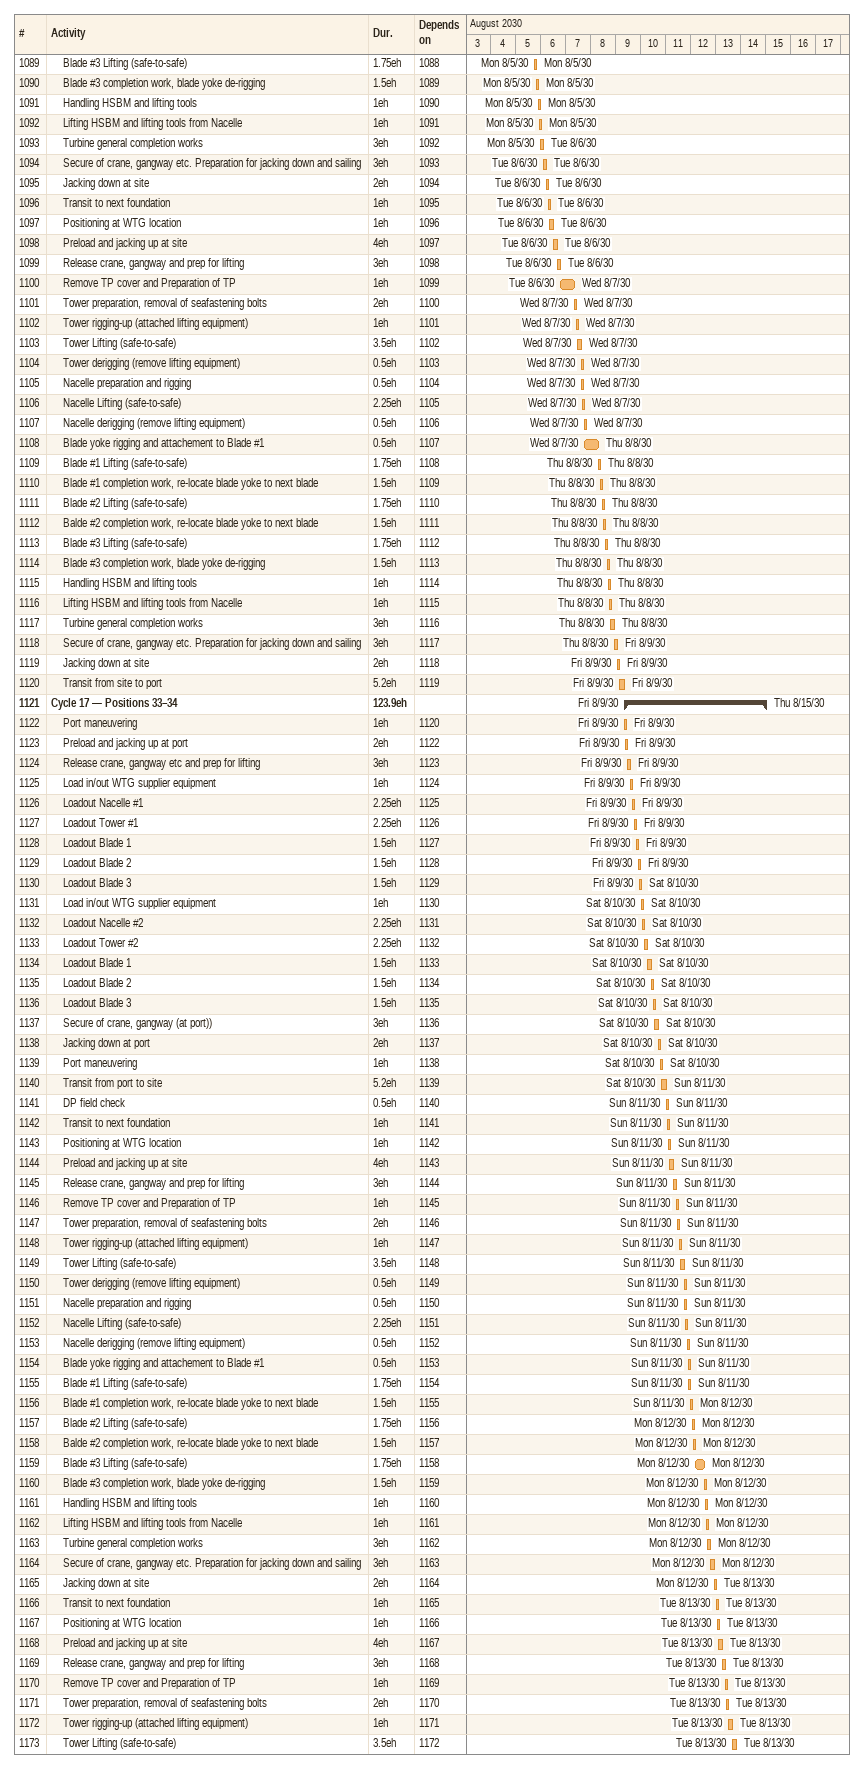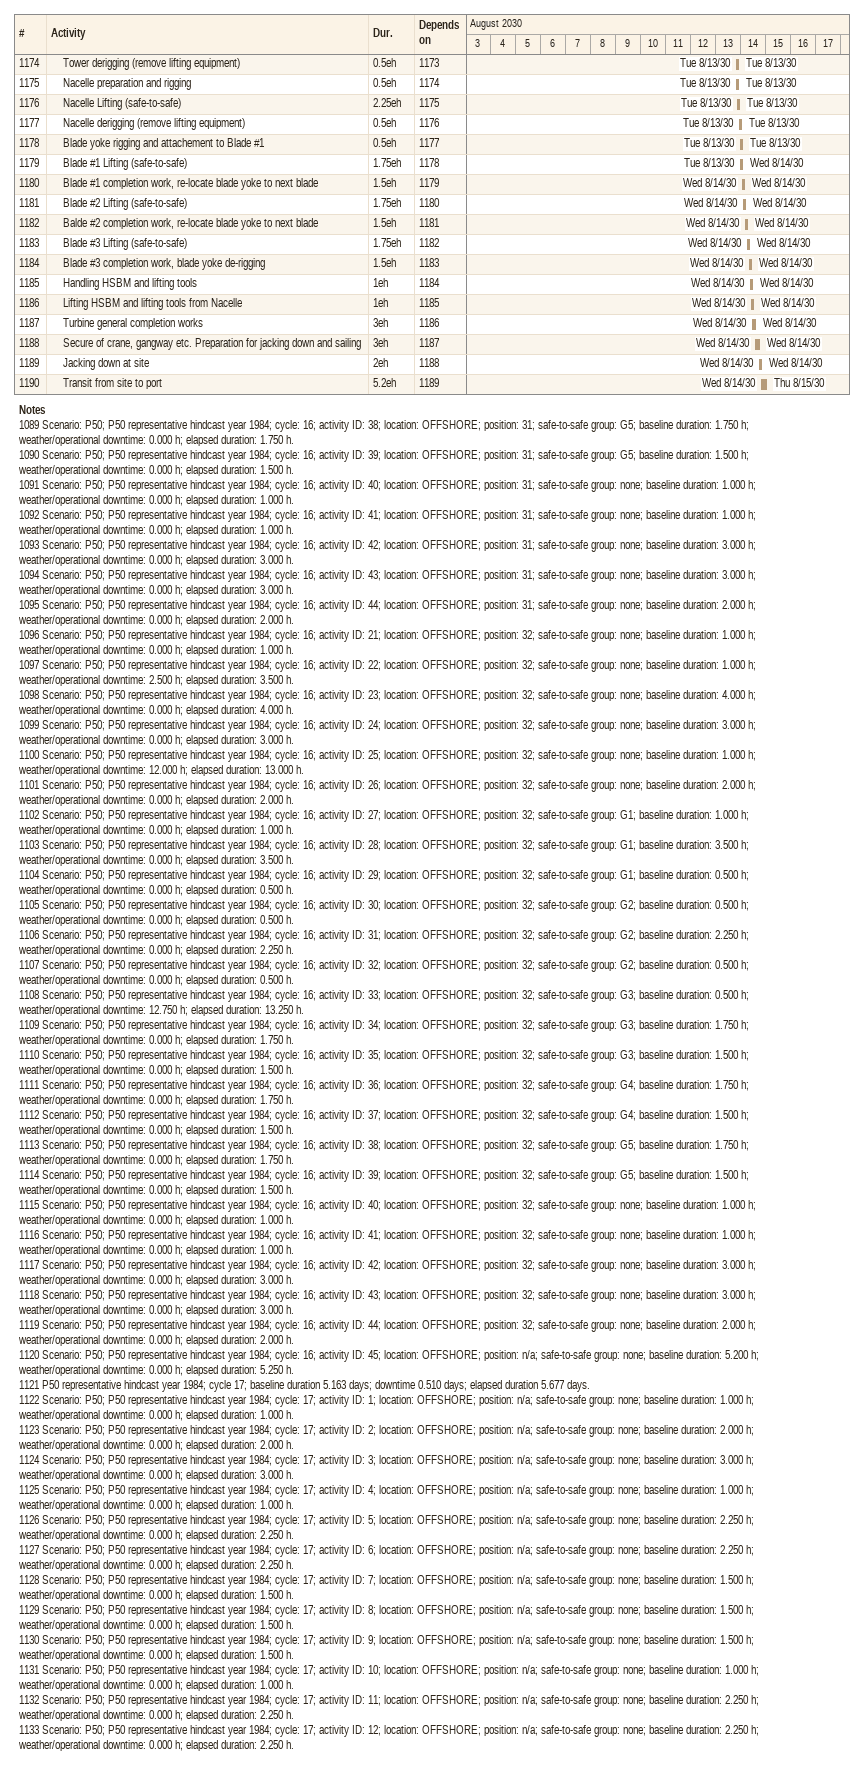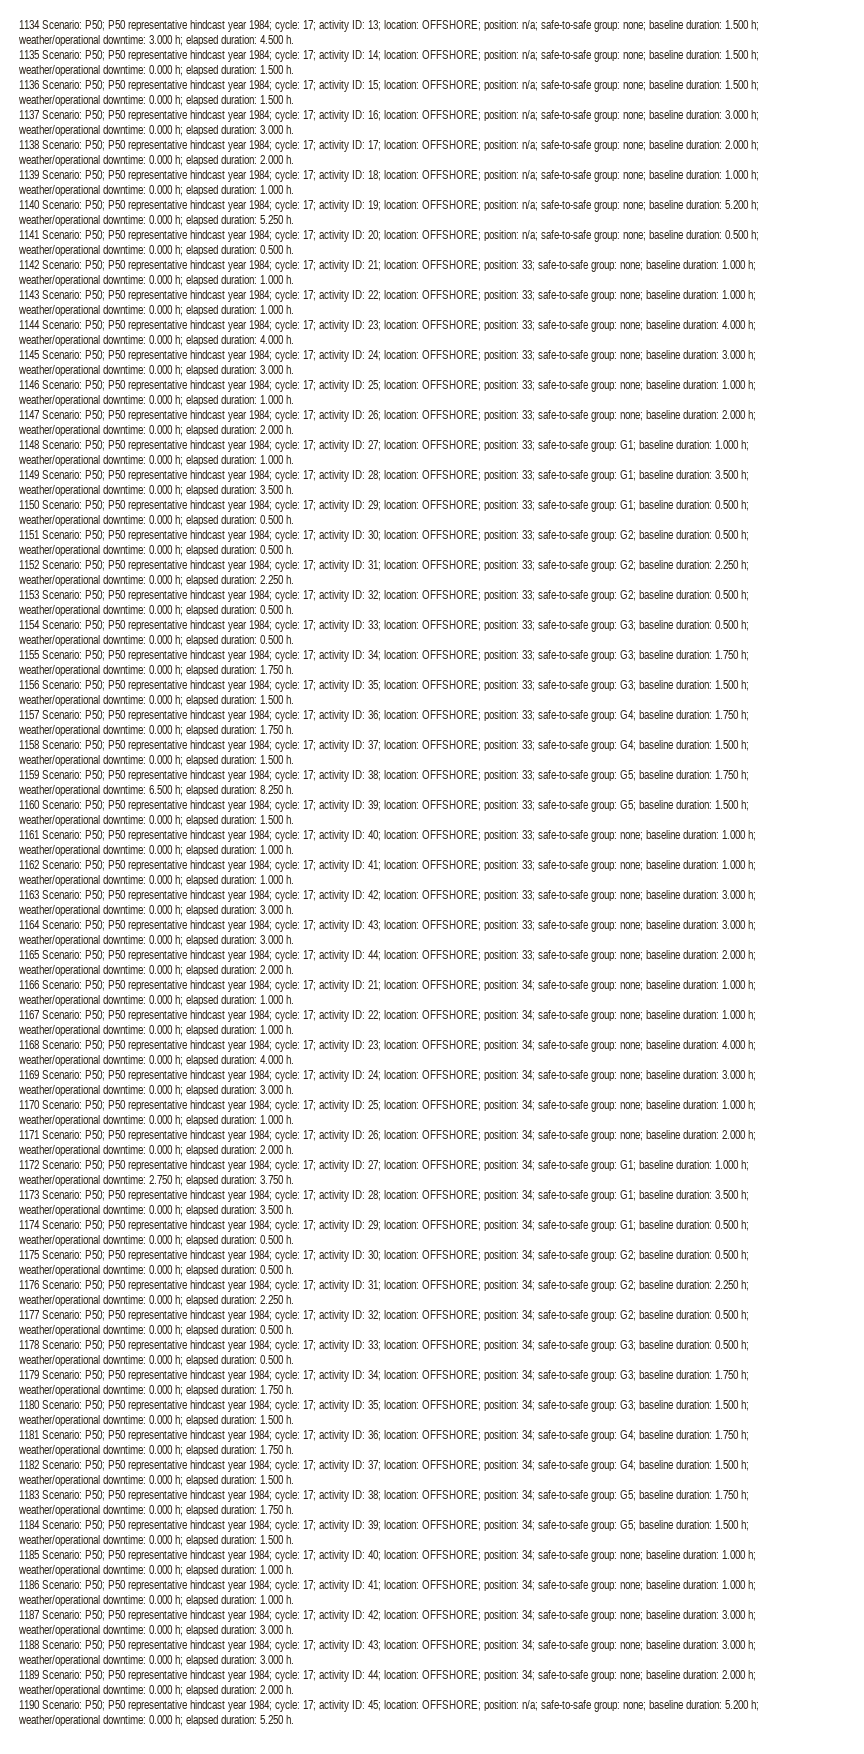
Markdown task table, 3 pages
| ID | Level | Task | Duration | Start | Finish | Predecessors |
|---|---|---|---|---|---|---|
| 1089 | 2 | Blade #3 Lifting (safe-to-safe) | 1.75eh | 2030-08-05 | 2030-08-05 | 1088 |
| 1090 | 2 | Blade #3 completion work, blade yoke de-rigging | 1.5eh | 2030-08-05 | 2030-08-05 | 1089 |
| 1091 | 2 | Handling HSBM and lifting tools | 1eh | 2030-08-05 | 2030-08-05 | 1090 |
| 1092 | 2 | Lifting HSBM and lifting tools from Nacelle | 1eh | 2030-08-05 | 2030-08-05 | 1091 |
| 1093 | 2 | Turbine general completion works | 3eh | 2030-08-05 | 2030-08-06 | 1092 |
| 1094 | 2 | Secure of crane, gangway etc. Preparation for jacking down and sailing | 3eh | 2030-08-06 | 2030-08-06 | 1093 |
| 1095 | 2 | Jacking down at site | 2eh | 2030-08-06 | 2030-08-06 | 1094 |
| 1096 | 2 | Transit to next foundation | 1eh | 2030-08-06 | 2030-08-06 | 1095 |
| 1097 | 2 | Positioning at WTG location | 1eh | 2030-08-06 | 2030-08-06 | 1096 |
| 1098 | 2 | Preload and jacking up at site | 4eh | 2030-08-06 | 2030-08-06 | 1097 |
| 1099 | 2 | Release crane, gangway and prep for lifting | 3eh | 2030-08-06 | 2030-08-06 | 1098 |
| 1100 | 2 | Remove TP cover and Preparation of TP | 1eh | 2030-08-06 | 2030-08-07 | 1099 |
| 1101 | 2 | Tower preparation, removal of seafastening bolts | 2eh | 2030-08-07 | 2030-08-07 | 1100 |
| 1102 | 2 | Tower rigging-up (attached lifting equipment) | 1eh | 2030-08-07 | 2030-08-07 | 1101 |
| 1103 | 2 | Tower Lifting (safe-to-safe) | 3.5eh | 2030-08-07 | 2030-08-07 | 1102 |
| 1104 | 2 | Tower derigging (remove lifting equipment) | 0.5eh | 2030-08-07 | 2030-08-07 | 1103 |
| 1105 | 2 | Nacelle preparation and rigging | 0.5eh | 2030-08-07 | 2030-08-07 | 1104 |
| 1106 | 2 | Nacelle Lifting (safe-to-safe) | 2.25eh | 2030-08-07 | 2030-08-07 | 1105 |
| 1107 | 2 | Nacelle derigging (remove lifting equipment) | 0.5eh | 2030-08-07 | 2030-08-07 | 1106 |
| 1108 | 2 | Blade yoke rigging and attachement to Blade #1 | 0.5eh | 2030-08-07 | 2030-08-08 | 1107 |
| 1109 | 2 | Blade #1 Lifting (safe-to-safe) | 1.75eh | 2030-08-08 | 2030-08-08 | 1108 |
| 1110 | 2 | Blade #1 completion work, re-locate blade yoke to next blade | 1.5eh | 2030-08-08 | 2030-08-08 | 1109 |
| 1111 | 2 | Blade #2 Lifting (safe-to-safe) | 1.75eh | 2030-08-08 | 2030-08-08 | 1110 |
| 1112 | 2 | Balde #2 completion work, re-locate blade yoke to next blade | 1.5eh | 2030-08-08 | 2030-08-08 | 1111 |
| 1113 | 2 | Blade #3 Lifting (safe-to-safe) | 1.75eh | 2030-08-08 | 2030-08-08 | 1112 |
| 1114 | 2 | Blade #3 completion work, blade yoke de-rigging | 1.5eh | 2030-08-08 | 2030-08-08 | 1113 |
| 1115 | 2 | Handling HSBM and lifting tools | 1eh | 2030-08-08 | 2030-08-08 | 1114 |
| 1116 | 2 | Lifting HSBM and lifting tools from Nacelle | 1eh | 2030-08-08 | 2030-08-08 | 1115 |
| 1117 | 2 | Turbine general completion works | 3eh | 2030-08-08 | 2030-08-08 | 1116 |
| 1118 | 2 | Secure of crane, gangway etc. Preparation for jacking down and sailing | 3eh | 2030-08-08 | 2030-08-09 | 1117 |
| 1119 | 2 | Jacking down at site | 2eh | 2030-08-09 | 2030-08-09 | 1118 |
| 1120 | 2 | Transit from site to port | 5.2eh | 2030-08-09 | 2030-08-09 | 1119 |
| 1121 | 1 | **Cycle 17 — Positions 33–34** | 123.9eh | 2030-08-09 | 2030-08-15 |  |
| 1122 | 2 | Port maneuvering | 1eh | 2030-08-09 | 2030-08-09 | 1120 |
| 1123 | 2 | Preload and jacking up at port | 2eh | 2030-08-09 | 2030-08-09 | 1122 |
| 1124 | 2 | Release crane, gangway etc and prep for lifting | 3eh | 2030-08-09 | 2030-08-09 | 1123 |
| 1125 | 2 | Load in/out WTG supplier equipment | 1eh | 2030-08-09 | 2030-08-09 | 1124 |
| 1126 | 2 | Loadout Nacelle #1 | 2.25eh | 2030-08-09 | 2030-08-09 | 1125 |
| 1127 | 2 | Loadout Tower #1 | 2.25eh | 2030-08-09 | 2030-08-09 | 1126 |
| 1128 | 2 | Loadout Blade 1 | 1.5eh | 2030-08-09 | 2030-08-09 | 1127 |
| 1129 | 2 | Loadout Blade 2 | 1.5eh | 2030-08-09 | 2030-08-09 | 1128 |
| 1130 | 2 | Loadout Blade 3 | 1.5eh | 2030-08-09 | 2030-08-10 | 1129 |
| 1131 | 2 | Load in/out WTG supplier equipment | 1eh | 2030-08-10 | 2030-08-10 | 1130 |
| 1132 | 2 | Loadout Nacelle #2 | 2.25eh | 2030-08-10 | 2030-08-10 | 1131 |
| 1133 | 2 | Loadout Tower #2 | 2.25eh | 2030-08-10 | 2030-08-10 | 1132 |
| 1134 | 2 | Loadout Blade 1 | 1.5eh | 2030-08-10 | 2030-08-10 | 1133 |
| 1135 | 2 | Loadout Blade 2 | 1.5eh | 2030-08-10 | 2030-08-10 | 1134 |
| 1136 | 2 | Loadout Blade 3 | 1.5eh | 2030-08-10 | 2030-08-10 | 1135 |
| 1137 | 2 | Secure of crane, gangway (at port)) | 3eh | 2030-08-10 | 2030-08-10 | 1136 |
| 1138 | 2 | Jacking down at port | 2eh | 2030-08-10 | 2030-08-10 | 1137 |
| 1139 | 2 | Port maneuvering | 1eh | 2030-08-10 | 2030-08-10 | 1138 |
| 1140 | 2 | Transit from port to site | 5.2eh | 2030-08-10 | 2030-08-11 | 1139 |
| 1141 | 2 | DP field check | 0.5eh | 2030-08-11 | 2030-08-11 | 1140 |
| 1142 | 2 | Transit to next foundation | 1eh | 2030-08-11 | 2030-08-11 | 1141 |
| 1143 | 2 | Positioning at WTG location | 1eh | 2030-08-11 | 2030-08-11 | 1142 |
| 1144 | 2 | Preload and jacking up at site | 4eh | 2030-08-11 | 2030-08-11 | 1143 |
| 1145 | 2 | Release crane, gangway and prep for lifting | 3eh | 2030-08-11 | 2030-08-11 | 1144 |
| 1146 | 2 | Remove TP cover and Preparation of TP | 1eh | 2030-08-11 | 2030-08-11 | 1145 |
| 1147 | 2 | Tower preparation, removal of seafastening bolts | 2eh | 2030-08-11 | 2030-08-11 | 1146 |
| 1148 | 2 | Tower rigging-up (attached lifting equipment) | 1eh | 2030-08-11 | 2030-08-11 | 1147 |
| 1149 | 2 | Tower Lifting (safe-to-safe) | 3.5eh | 2030-08-11 | 2030-08-11 | 1148 |
| 1150 | 2 | Tower derigging (remove lifting equipment) | 0.5eh | 2030-08-11 | 2030-08-11 | 1149 |
| 1151 | 2 | Nacelle preparation and rigging | 0.5eh | 2030-08-11 | 2030-08-11 | 1150 |
| 1152 | 2 | Nacelle Lifting (safe-to-safe) | 2.25eh | 2030-08-11 | 2030-08-11 | 1151 |
| 1153 | 2 | Nacelle derigging (remove lifting equipment) | 0.5eh | 2030-08-11 | 2030-08-11 | 1152 |
| 1154 | 2 | Blade yoke rigging and attachement to Blade #1 | 0.5eh | 2030-08-11 | 2030-08-11 | 1153 |
| 1155 | 2 | Blade #1 Lifting (safe-to-safe) | 1.75eh | 2030-08-11 | 2030-08-11 | 1154 |
| 1156 | 2 | Blade #1 completion work, re-locate blade yoke to next blade | 1.5eh | 2030-08-11 | 2030-08-12 | 1155 |
| 1157 | 2 | Blade #2 Lifting (safe-to-safe) | 1.75eh | 2030-08-12 | 2030-08-12 | 1156 |
| 1158 | 2 | Balde #2 completion work, re-locate blade yoke to next blade | 1.5eh | 2030-08-12 | 2030-08-12 | 1157 |
| 1159 | 2 | Blade #3 Lifting (safe-to-safe) | 1.75eh | 2030-08-12 | 2030-08-12 | 1158 |
| 1160 | 2 | Blade #3 completion work, blade yoke de-rigging | 1.5eh | 2030-08-12 | 2030-08-12 | 1159 |
| 1161 | 2 | Handling HSBM and lifting tools | 1eh | 2030-08-12 | 2030-08-12 | 1160 |
| 1162 | 2 | Lifting HSBM and lifting tools from Nacelle | 1eh | 2030-08-12 | 2030-08-12 | 1161 |
| 1163 | 2 | Turbine general completion works | 3eh | 2030-08-12 | 2030-08-12 | 1162 |
| 1164 | 2 | Secure of crane, gangway etc. Preparation for jacking down and sailing | 3eh | 2030-08-12 | 2030-08-12 | 1163 |
| 1165 | 2 | Jacking down at site | 2eh | 2030-08-12 | 2030-08-13 | 1164 |
| 1166 | 2 | Transit to next foundation | 1eh | 2030-08-13 | 2030-08-13 | 1165 |
| 1167 | 2 | Positioning at WTG location | 1eh | 2030-08-13 | 2030-08-13 | 1166 |
| 1168 | 2 | Preload and jacking up at site | 4eh | 2030-08-13 | 2030-08-13 | 1167 |
| 1169 | 2 | Release crane, gangway and prep for lifting | 3eh | 2030-08-13 | 2030-08-13 | 1168 |
| 1170 | 2 | Remove TP cover and Preparation of TP | 1eh | 2030-08-13 | 2030-08-13 | 1169 |
| 1171 | 2 | Tower preparation, removal of seafastening bolts | 2eh | 2030-08-13 | 2030-08-13 | 1170 |
| 1172 | 2 | Tower rigging-up (attached lifting equipment) | 1eh | 2030-08-13 | 2030-08-13 | 1171 |
| 1173 | 2 | Tower Lifting (safe-to-safe) | 3.5eh | 2030-08-13 | 2030-08-13 | 1172 |
| 1174 | 2 | Tower derigging (remove lifting equipment) | 0.5eh | 2030-08-13 | 2030-08-13 | 1173 |
| 1175 | 2 | Nacelle preparation and rigging | 0.5eh | 2030-08-13 | 2030-08-13 | 1174 |
| 1176 | 2 | Nacelle Lifting (safe-to-safe) | 2.25eh | 2030-08-13 | 2030-08-13 | 1175 |
| 1177 | 2 | Nacelle derigging (remove lifting equipment) | 0.5eh | 2030-08-13 | 2030-08-13 | 1176 |
| 1178 | 2 | Blade yoke rigging and attachement to Blade #1 | 0.5eh | 2030-08-13 | 2030-08-13 | 1177 |
| 1179 | 2 | Blade #1 Lifting (safe-to-safe) | 1.75eh | 2030-08-13 | 2030-08-14 | 1178 |
| 1180 | 2 | Blade #1 completion work, re-locate blade yoke to next blade | 1.5eh | 2030-08-14 | 2030-08-14 | 1179 |
| 1181 | 2 | Blade #2 Lifting (safe-to-safe) | 1.75eh | 2030-08-14 | 2030-08-14 | 1180 |
| 1182 | 2 | Balde #2 completion work, re-locate blade yoke to next blade | 1.5eh | 2030-08-14 | 2030-08-14 | 1181 |
| 1183 | 2 | Blade #3 Lifting (safe-to-safe) | 1.75eh | 2030-08-14 | 2030-08-14 | 1182 |
| 1184 | 2 | Blade #3 completion work, blade yoke de-rigging | 1.5eh | 2030-08-14 | 2030-08-14 | 1183 |
| 1185 | 2 | Handling HSBM and lifting tools | 1eh | 2030-08-14 | 2030-08-14 | 1184 |
| 1186 | 2 | Lifting HSBM and lifting tools from Nacelle | 1eh | 2030-08-14 | 2030-08-14 | 1185 |
| 1187 | 2 | Turbine general completion works | 3eh | 2030-08-14 | 2030-08-14 | 1186 |
| 1188 | 2 | Secure of crane, gangway etc. Preparation for jacking down and sailing | 3eh | 2030-08-14 | 2030-08-14 | 1187 |
| 1189 | 2 | Jacking down at site | 2eh | 2030-08-14 | 2030-08-14 | 1188 |
| 1190 | 2 | Transit from site to port | 5.2eh | 2030-08-14 | 2030-08-15 | 1189 |

Notes
- 1089: Scenario: P50; P50 representative hindcast year 1984; cycle: 16; activity ID: 38; location: OFFSHORE; position: 31; safe-to-safe group: G5; baseline duration: 1.750 h; weather/operational downtime: 0.000 h; elapsed duration: 1.750 h.
- 1090: Scenario: P50; P50 representative hindcast year 1984; cycle: 16; activity ID: 39; location: OFFSHORE; position: 31; safe-to-safe group: G5; baseline duration: 1.500 h; weather/operational downtime: 0.000 h; elapsed duration: 1.500 h.
- 1091: Scenario: P50; P50 representative hindcast year 1984; cycle: 16; activity ID: 40; location: OFFSHORE; position: 31; safe-to-safe group: none; baseline duration: 1.000 h; weather/operational downtime: 0.000 h; elapsed duration: 1.000 h.
- 1092: Scenario: P50; P50 representative hindcast year 1984; cycle: 16; activity ID: 41; location: OFFSHORE; position: 31; safe-to-safe group: none; baseline duration: 1.000 h; weather/operational downtime: 0.000 h; elapsed duration: 1.000 h.
- 1093: Scenario: P50; P50 representative hindcast year 1984; cycle: 16; activity ID: 42; location: OFFSHORE; position: 31; safe-to-safe group: none; baseline duration: 3.000 h; weather/operational downtime: 0.000 h; elapsed duration: 3.000 h.
- 1094: Scenario: P50; P50 representative hindcast year 1984; cycle: 16; activity ID: 43; location: OFFSHORE; position: 31; safe-to-safe group: none; baseline duration: 3.000 h; weather/operational downtime: 0.000 h; elapsed duration: 3.000 h.
- 1095: Scenario: P50; P50 representative hindcast year 1984; cycle: 16; activity ID: 44; location: OFFSHORE; position: 31; safe-to-safe group: none; baseline duration: 2.000 h; weather/operational downtime: 0.000 h; elapsed duration: 2.000 h.
- 1096: Scenario: P50; P50 representative hindcast year 1984; cycle: 16; activity ID: 21; location: OFFSHORE; position: 32; safe-to-safe group: none; baseline duration: 1.000 h; weather/operational downtime: 0.000 h; elapsed duration: 1.000 h.
- 1097: Scenario: P50; P50 representative hindcast year 1984; cycle: 16; activity ID: 22; location: OFFSHORE; position: 32; safe-to-safe group: none; baseline duration: 1.000 h; weather/operational downtime: 2.500 h; elapsed duration: 3.500 h.
- 1098: Scenario: P50; P50 representative hindcast year 1984; cycle: 16; activity ID: 23; location: OFFSHORE; position: 32; safe-to-safe group: none; baseline duration: 4.000 h; weather/operational downtime: 0.000 h; elapsed duration: 4.000 h.
- 1099: Scenario: P50; P50 representative hindcast year 1984; cycle: 16; activity ID: 24; location: OFFSHORE; position: 32; safe-to-safe group: none; baseline duration: 3.000 h; weather/operational downtime: 0.000 h; elapsed duration: 3.000 h.
- 1100: Scenario: P50; P50 representative hindcast year 1984; cycle: 16; activity ID: 25; location: OFFSHORE; position: 32; safe-to-safe group: none; baseline duration: 1.000 h; weather/operational downtime: 12.000 h; elapsed duration: 13.000 h.
- 1101: Scenario: P50; P50 representative hindcast year 1984; cycle: 16; activity ID: 26; location: OFFSHORE; position: 32; safe-to-safe group: none; baseline duration: 2.000 h; weather/operational downtime: 0.000 h; elapsed duration: 2.000 h.
- 1102: Scenario: P50; P50 representative hindcast year 1984; cycle: 16; activity ID: 27; location: OFFSHORE; position: 32; safe-to-safe group: G1; baseline duration: 1.000 h; weather/operational downtime: 0.000 h; elapsed duration: 1.000 h.
- 1103: Scenario: P50; P50 representative hindcast year 1984; cycle: 16; activity ID: 28; location: OFFSHORE; position: 32; safe-to-safe group: G1; baseline duration: 3.500 h; weather/operational downtime: 0.000 h; elapsed duration: 3.500 h.
- 1104: Scenario: P50; P50 representative hindcast year 1984; cycle: 16; activity ID: 29; location: OFFSHORE; position: 32; safe-to-safe group: G1; baseline duration: 0.500 h; weather/operational downtime: 0.000 h; elapsed duration: 0.500 h.
- 1105: Scenario: P50; P50 representative hindcast year 1984; cycle: 16; activity ID: 30; location: OFFSHORE; position: 32; safe-to-safe group: G2; baseline duration: 0.500 h; weather/operational downtime: 0.000 h; elapsed duration: 0.500 h.
- 1106: Scenario: P50; P50 representative hindcast year 1984; cycle: 16; activity ID: 31; location: OFFSHORE; position: 32; safe-to-safe group: G2; baseline duration: 2.250 h; weather/operational downtime: 0.000 h; elapsed duration: 2.250 h.
- 1107: Scenario: P50; P50 representative hindcast year 1984; cycle: 16; activity ID: 32; location: OFFSHORE; position: 32; safe-to-safe group: G2; baseline duration: 0.500 h; weather/operational downtime: 0.000 h; elapsed duration: 0.500 h.
- 1108: Scenario: P50; P50 representative hindcast year 1984; cycle: 16; activity ID: 33; location: OFFSHORE; position: 32; safe-to-safe group: G3; baseline duration: 0.500 h; weather/operational downtime: 12.750 h; elapsed duration: 13.250 h.
- 1109: Scenario: P50; P50 representative hindcast year 1984; cycle: 16; activity ID: 34; location: OFFSHORE; position: 32; safe-to-safe group: G3; baseline duration: 1.750 h; weather/operational downtime: 0.000 h; elapsed duration: 1.750 h.
- 1110: Scenario: P50; P50 representative hindcast year 1984; cycle: 16; activity ID: 35; location: OFFSHORE; position: 32; safe-to-safe group: G3; baseline duration: 1.500 h; weather/operational downtime: 0.000 h; elapsed duration: 1.500 h.
- 1111: Scenario: P50; P50 representative hindcast year 1984; cycle: 16; activity ID: 36; location: OFFSHORE; position: 32; safe-to-safe group: G4; baseline duration: 1.750 h; weather/operational downtime: 0.000 h; elapsed duration: 1.750 h.
- 1112: Scenario: P50; P50 representative hindcast year 1984; cycle: 16; activity ID: 37; location: OFFSHORE; position: 32; safe-to-safe group: G4; baseline duration: 1.500 h; weather/operational downtime: 0.000 h; elapsed duration: 1.500 h.
- 1113: Scenario: P50; P50 representative hindcast year 1984; cycle: 16; activity ID: 38; location: OFFSHORE; position: 32; safe-to-safe group: G5; baseline duration: 1.750 h; weather/operational downtime: 0.000 h; elapsed duration: 1.750 h.
- 1114: Scenario: P50; P50 representative hindcast year 1984; cycle: 16; activity ID: 39; location: OFFSHORE; position: 32; safe-to-safe group: G5; baseline duration: 1.500 h; weather/operational downtime: 0.000 h; elapsed duration: 1.500 h.
- 1115: Scenario: P50; P50 representative hindcast year 1984; cycle: 16; activity ID: 40; location: OFFSHORE; position: 32; safe-to-safe group: none; baseline duration: 1.000 h; weather/operational downtime: 0.000 h; elapsed duration: 1.000 h.
- 1116: Scenario: P50; P50 representative hindcast year 1984; cycle: 16; activity ID: 41; location: OFFSHORE; position: 32; safe-to-safe group: none; baseline duration: 1.000 h; weather/operational downtime: 0.000 h; elapsed duration: 1.000 h.
- 1117: Scenario: P50; P50 representative hindcast year 1984; cycle: 16; activity ID: 42; location: OFFSHORE; position: 32; safe-to-safe group: none; baseline duration: 3.000 h; weather/operational downtime: 0.000 h; elapsed duration: 3.000 h.
- 1118: Scenario: P50; P50 representative hindcast year 1984; cycle: 16; activity ID: 43; location: OFFSHORE; position: 32; safe-to-safe group: none; baseline duration: 3.000 h; weather/operational downtime: 0.000 h; elapsed duration: 3.000 h.
- 1119: Scenario: P50; P50 representative hindcast year 1984; cycle: 16; activity ID: 44; location: OFFSHORE; position: 32; safe-to-safe group: none; baseline duration: 2.000 h; weather/operational downtime: 0.000 h; elapsed duration: 2.000 h.
- 1120: Scenario: P50; P50 representative hindcast year 1984; cycle: 16; activity ID: 45; location: OFFSHORE; position: n/a; safe-to-safe group: none; baseline duration: 5.200 h; weather/operational downtime: 0.000 h; elapsed duration: 5.250 h.
- 1121: P50 representative hindcast year 1984; cycle 17; baseline duration 5.163 days; downtime 0.510 days; elapsed duration 5.677 days.
- 1122: Scenario: P50; P50 representative hindcast year 1984; cycle: 17; activity ID: 1; location: OFFSHORE; position: n/a; safe-to-safe group: none; baseline duration: 1.000 h; weather/operational downtime: 0.000 h; elapsed duration: 1.000 h.
- 1123: Scenario: P50; P50 representative hindcast year 1984; cycle: 17; activity ID: 2; location: OFFSHORE; position: n/a; safe-to-safe group: none; baseline duration: 2.000 h; weather/operational downtime: 0.000 h; elapsed duration: 2.000 h.
- 1124: Scenario: P50; P50 representative hindcast year 1984; cycle: 17; activity ID: 3; location: OFFSHORE; position: n/a; safe-to-safe group: none; baseline duration: 3.000 h; weather/operational downtime: 0.000 h; elapsed duration: 3.000 h.
- 1125: Scenario: P50; P50 representative hindcast year 1984; cycle: 17; activity ID: 4; location: OFFSHORE; position: n/a; safe-to-safe group: none; baseline duration: 1.000 h; weather/operational downtime: 0.000 h; elapsed duration: 1.000 h.
- 1126: Scenario: P50; P50 representative hindcast year 1984; cycle: 17; activity ID: 5; location: OFFSHORE; position: n/a; safe-to-safe group: none; baseline duration: 2.250 h; weather/operational downtime: 0.000 h; elapsed duration: 2.250 h.
- 1127: Scenario: P50; P50 representative hindcast year 1984; cycle: 17; activity ID: 6; location: OFFSHORE; position: n/a; safe-to-safe group: none; baseline duration: 2.250 h; weather/operational downtime: 0.000 h; elapsed duration: 2.250 h.
- 1128: Scenario: P50; P50 representative hindcast year 1984; cycle: 17; activity ID: 7; location: OFFSHORE; position: n/a; safe-to-safe group: none; baseline duration: 1.500 h; weather/operational downtime: 0.000 h; elapsed duration: 1.500 h.
- 1129: Scenario: P50; P50 representative hindcast year 1984; cycle: 17; activity ID: 8; location: OFFSHORE; position: n/a; safe-to-safe group: none; baseline duration: 1.500 h; weather/operational downtime: 0.000 h; elapsed duration: 1.500 h.
- 1130: Scenario: P50; P50 representative hindcast year 1984; cycle: 17; activity ID: 9; location: OFFSHORE; position: n/a; safe-to-safe group: none; baseline duration: 1.500 h; weather/operational downtime: 0.000 h; elapsed duration: 1.500 h.
- 1131: Scenario: P50; P50 representative hindcast year 1984; cycle: 17; activity ID: 10; location: OFFSHORE; position: n/a; safe-to-safe group: none; baseline duration: 1.000 h; weather/operational downtime: 0.000 h; elapsed duration: 1.000 h.
- 1132: Scenario: P50; P50 representative hindcast year 1984; cycle: 17; activity ID: 11; location: OFFSHORE; position: n/a; safe-to-safe group: none; baseline duration: 2.250 h; weather/operational downtime: 0.000 h; elapsed duration: 2.250 h.
- 1133: Scenario: P50; P50 representative hindcast year 1984; cycle: 17; activity ID: 12; location: OFFSHORE; position: n/a; safe-to-safe group: none; baseline duration: 2.250 h; weather/operational downtime: 0.000 h; elapsed duration: 2.250 h.
- 1134: Scenario: P50; P50 representative hindcast year 1984; cycle: 17; activity ID: 13; location: OFFSHORE; position: n/a; safe-to-safe group: none; baseline duration: 1.500 h; weather/operational downtime: 3.000 h; elapsed duration: 4.500 h.
- 1135: Scenario: P50; P50 representative hindcast year 1984; cycle: 17; activity ID: 14; location: OFFSHORE; position: n/a; safe-to-safe group: none; baseline duration: 1.500 h; weather/operational downtime: 0.000 h; elapsed duration: 1.500 h.
- 1136: Scenario: P50; P50 representative hindcast year 1984; cycle: 17; activity ID: 15; location: OFFSHORE; position: n/a; safe-to-safe group: none; baseline duration: 1.500 h; weather/operational downtime: 0.000 h; elapsed duration: 1.500 h.
- 1137: Scenario: P50; P50 representative hindcast year 1984; cycle: 17; activity ID: 16; location: OFFSHORE; position: n/a; safe-to-safe group: none; baseline duration: 3.000 h; weather/operational downtime: 0.000 h; elapsed duration: 3.000 h.
- 1138: Scenario: P50; P50 representative hindcast year 1984; cycle: 17; activity ID: 17; location: OFFSHORE; position: n/a; safe-to-safe group: none; baseline duration: 2.000 h; weather/operational downtime: 0.000 h; elapsed duration: 2.000 h.
- 1139: Scenario: P50; P50 representative hindcast year 1984; cycle: 17; activity ID: 18; location: OFFSHORE; position: n/a; safe-to-safe group: none; baseline duration: 1.000 h; weather/operational downtime: 0.000 h; elapsed duration: 1.000 h.
- 1140: Scenario: P50; P50 representative hindcast year 1984; cycle: 17; activity ID: 19; location: OFFSHORE; position: n/a; safe-to-safe group: none; baseline duration: 5.200 h; weather/operational downtime: 0.000 h; elapsed duration: 5.250 h.
- 1141: Scenario: P50; P50 representative hindcast year 1984; cycle: 17; activity ID: 20; location: OFFSHORE; position: n/a; safe-to-safe group: none; baseline duration: 0.500 h; weather/operational downtime: 0.000 h; elapsed duration: 0.500 h.
- 1142: Scenario: P50; P50 representative hindcast year 1984; cycle: 17; activity ID: 21; location: OFFSHORE; position: 33; safe-to-safe group: none; baseline duration: 1.000 h; weather/operational downtime: 0.000 h; elapsed duration: 1.000 h.
- 1143: Scenario: P50; P50 representative hindcast year 1984; cycle: 17; activity ID: 22; location: OFFSHORE; position: 33; safe-to-safe group: none; baseline duration: 1.000 h; weather/operational downtime: 0.000 h; elapsed duration: 1.000 h.
- 1144: Scenario: P50; P50 representative hindcast year 1984; cycle: 17; activity ID: 23; location: OFFSHORE; position: 33; safe-to-safe group: none; baseline duration: 4.000 h; weather/operational downtime: 0.000 h; elapsed duration: 4.000 h.
- 1145: Scenario: P50; P50 representative hindcast year 1984; cycle: 17; activity ID: 24; location: OFFSHORE; position: 33; safe-to-safe group: none; baseline duration: 3.000 h; weather/operational downtime: 0.000 h; elapsed duration: 3.000 h.
- 1146: Scenario: P50; P50 representative hindcast year 1984; cycle: 17; activity ID: 25; location: OFFSHORE; position: 33; safe-to-safe group: none; baseline duration: 1.000 h; weather/operational downtime: 0.000 h; elapsed duration: 1.000 h.
- 1147: Scenario: P50; P50 representative hindcast year 1984; cycle: 17; activity ID: 26; location: OFFSHORE; position: 33; safe-to-safe group: none; baseline duration: 2.000 h; weather/operational downtime: 0.000 h; elapsed duration: 2.000 h.
- 1148: Scenario: P50; P50 representative hindcast year 1984; cycle: 17; activity ID: 27; location: OFFSHORE; position: 33; safe-to-safe group: G1; baseline duration: 1.000 h; weather/operational downtime: 0.000 h; elapsed duration: 1.000 h.
- 1149: Scenario: P50; P50 representative hindcast year 1984; cycle: 17; activity ID: 28; location: OFFSHORE; position: 33; safe-to-safe group: G1; baseline duration: 3.500 h; weather/operational downtime: 0.000 h; elapsed duration: 3.500 h.
- 1150: Scenario: P50; P50 representative hindcast year 1984; cycle: 17; activity ID: 29; location: OFFSHORE; position: 33; safe-to-safe group: G1; baseline duration: 0.500 h; weather/operational downtime: 0.000 h; elapsed duration: 0.500 h.
- 1151: Scenario: P50; P50 representative hindcast year 1984; cycle: 17; activity ID: 30; location: OFFSHORE; position: 33; safe-to-safe group: G2; baseline duration: 0.500 h; weather/operational downtime: 0.000 h; elapsed duration: 0.500 h.
- 1152: Scenario: P50; P50 representative hindcast year 1984; cycle: 17; activity ID: 31; location: OFFSHORE; position: 33; safe-to-safe group: G2; baseline duration: 2.250 h; weather/operational downtime: 0.000 h; elapsed duration: 2.250 h.
- 1153: Scenario: P50; P50 representative hindcast year 1984; cycle: 17; activity ID: 32; location: OFFSHORE; position: 33; safe-to-safe group: G2; baseline duration: 0.500 h; weather/operational downtime: 0.000 h; elapsed duration: 0.500 h.
- 1154: Scenario: P50; P50 representative hindcast year 1984; cycle: 17; activity ID: 33; location: OFFSHORE; position: 33; safe-to-safe group: G3; baseline duration: 0.500 h; weather/operational downtime: 0.000 h; elapsed duration: 0.500 h.
- 1155: Scenario: P50; P50 representative hindcast year 1984; cycle: 17; activity ID: 34; location: OFFSHORE; position: 33; safe-to-safe group: G3; baseline duration: 1.750 h; weather/operational downtime: 0.000 h; elapsed duration: 1.750 h.
- 1156: Scenario: P50; P50 representative hindcast year 1984; cycle: 17; activity ID: 35; location: OFFSHORE; position: 33; safe-to-safe group: G3; baseline duration: 1.500 h; weather/operational downtime: 0.000 h; elapsed duration: 1.500 h.
- 1157: Scenario: P50; P50 representative hindcast year 1984; cycle: 17; activity ID: 36; location: OFFSHORE; position: 33; safe-to-safe group: G4; baseline duration: 1.750 h; weather/operational downtime: 0.000 h; elapsed duration: 1.750 h.
- 1158: Scenario: P50; P50 representative hindcast year 1984; cycle: 17; activity ID: 37; location: OFFSHORE; position: 33; safe-to-safe group: G4; baseline duration: 1.500 h; weather/operational downtime: 0.000 h; elapsed duration: 1.500 h.
- 1159: Scenario: P50; P50 representative hindcast year 1984; cycle: 17; activity ID: 38; location: OFFSHORE; position: 33; safe-to-safe group: G5; baseline duration: 1.750 h; weather/operational downtime: 6.500 h; elapsed duration: 8.250 h.
- 1160: Scenario: P50; P50 representative hindcast year 1984; cycle: 17; activity ID: 39; location: OFFSHORE; position: 33; safe-to-safe group: G5; baseline duration: 1.500 h; weather/operational downtime: 0.000 h; elapsed duration: 1.500 h.
- 1161: Scenario: P50; P50 representative hindcast year 1984; cycle: 17; activity ID: 40; location: OFFSHORE; position: 33; safe-to-safe group: none; baseline duration: 1.000 h; weather/operational downtime: 0.000 h; elapsed duration: 1.000 h.
- 1162: Scenario: P50; P50 representative hindcast year 1984; cycle: 17; activity ID: 41; location: OFFSHORE; position: 33; safe-to-safe group: none; baseline duration: 1.000 h; weather/operational downtime: 0.000 h; elapsed duration: 1.000 h.
- 1163: Scenario: P50; P50 representative hindcast year 1984; cycle: 17; activity ID: 42; location: OFFSHORE; position: 33; safe-to-safe group: none; baseline duration: 3.000 h; weather/operational downtime: 0.000 h; elapsed duration: 3.000 h.
- 1164: Scenario: P50; P50 representative hindcast year 1984; cycle: 17; activity ID: 43; location: OFFSHORE; position: 33; safe-to-safe group: none; baseline duration: 3.000 h; weather/operational downtime: 0.000 h; elapsed duration: 3.000 h.
- 1165: Scenario: P50; P50 representative hindcast year 1984; cycle: 17; activity ID: 44; location: OFFSHORE; position: 33; safe-to-safe group: none; baseline duration: 2.000 h; weather/operational downtime: 0.000 h; elapsed duration: 2.000 h.
- 1166: Scenario: P50; P50 representative hindcast year 1984; cycle: 17; activity ID: 21; location: OFFSHORE; position: 34; safe-to-safe group: none; baseline duration: 1.000 h; weather/operational downtime: 0.000 h; elapsed duration: 1.000 h.
- 1167: Scenario: P50; P50 representative hindcast year 1984; cycle: 17; activity ID: 22; location: OFFSHORE; position: 34; safe-to-safe group: none; baseline duration: 1.000 h; weather/operational downtime: 0.000 h; elapsed duration: 1.000 h.
- 1168: Scenario: P50; P50 representative hindcast year 1984; cycle: 17; activity ID: 23; location: OFFSHORE; position: 34; safe-to-safe group: none; baseline duration: 4.000 h; weather/operational downtime: 0.000 h; elapsed duration: 4.000 h.
- 1169: Scenario: P50; P50 representative hindcast year 1984; cycle: 17; activity ID: 24; location: OFFSHORE; position: 34; safe-to-safe group: none; baseline duration: 3.000 h; weather/operational downtime: 0.000 h; elapsed duration: 3.000 h.
- 1170: Scenario: P50; P50 representative hindcast year 1984; cycle: 17; activity ID: 25; location: OFFSHORE; position: 34; safe-to-safe group: none; baseline duration: 1.000 h; weather/operational downtime: 0.000 h; elapsed duration: 1.000 h.
- 1171: Scenario: P50; P50 representative hindcast year 1984; cycle: 17; activity ID: 26; location: OFFSHORE; position: 34; safe-to-safe group: none; baseline duration: 2.000 h; weather/operational downtime: 0.000 h; elapsed duration: 2.000 h.
- 1172: Scenario: P50; P50 representative hindcast year 1984; cycle: 17; activity ID: 27; location: OFFSHORE; position: 34; safe-to-safe group: G1; baseline duration: 1.000 h; weather/operational downtime: 2.750 h; elapsed duration: 3.750 h.
- 1173: Scenario: P50; P50 representative hindcast year 1984; cycle: 17; activity ID: 28; location: OFFSHORE; position: 34; safe-to-safe group: G1; baseline duration: 3.500 h; weather/operational downtime: 0.000 h; elapsed duration: 3.500 h.
- 1174: Scenario: P50; P50 representative hindcast year 1984; cycle: 17; activity ID: 29; location: OFFSHORE; position: 34; safe-to-safe group: G1; baseline duration: 0.500 h; weather/operational downtime: 0.000 h; elapsed duration: 0.500 h.
- 1175: Scenario: P50; P50 representative hindcast year 1984; cycle: 17; activity ID: 30; location: OFFSHORE; position: 34; safe-to-safe group: G2; baseline duration: 0.500 h; weather/operational downtime: 0.000 h; elapsed duration: 0.500 h.
- 1176: Scenario: P50; P50 representative hindcast year 1984; cycle: 17; activity ID: 31; location: OFFSHORE; position: 34; safe-to-safe group: G2; baseline duration: 2.250 h; weather/operational downtime: 0.000 h; elapsed duration: 2.250 h.
- 1177: Scenario: P50; P50 representative hindcast year 1984; cycle: 17; activity ID: 32; location: OFFSHORE; position: 34; safe-to-safe group: G2; baseline duration: 0.500 h; weather/operational downtime: 0.000 h; elapsed duration: 0.500 h.
- 1178: Scenario: P50; P50 representative hindcast year 1984; cycle: 17; activity ID: 33; location: OFFSHORE; position: 34; safe-to-safe group: G3; baseline duration: 0.500 h; weather/operational downtime: 0.000 h; elapsed duration: 0.500 h.
- 1179: Scenario: P50; P50 representative hindcast year 1984; cycle: 17; activity ID: 34; location: OFFSHORE; position: 34; safe-to-safe group: G3; baseline duration: 1.750 h; weather/operational downtime: 0.000 h; elapsed duration: 1.750 h.
- 1180: Scenario: P50; P50 representative hindcast year 1984; cycle: 17; activity ID: 35; location: OFFSHORE; position: 34; safe-to-safe group: G3; baseline duration: 1.500 h; weather/operational downtime: 0.000 h; elapsed duration: 1.500 h.
- 1181: Scenario: P50; P50 representative hindcast year 1984; cycle: 17; activity ID: 36; location: OFFSHORE; position: 34; safe-to-safe group: G4; baseline duration: 1.750 h; weather/operational downtime: 0.000 h; elapsed duration: 1.750 h.
- 1182: Scenario: P50; P50 representative hindcast year 1984; cycle: 17; activity ID: 37; location: OFFSHORE; position: 34; safe-to-safe group: G4; baseline duration: 1.500 h; weather/operational downtime: 0.000 h; elapsed duration: 1.500 h.
- 1183: Scenario: P50; P50 representative hindcast year 1984; cycle: 17; activity ID: 38; location: OFFSHORE; position: 34; safe-to-safe group: G5; baseline duration: 1.750 h; weather/operational downtime: 0.000 h; elapsed duration: 1.750 h.
- 1184: Scenario: P50; P50 representative hindcast year 1984; cycle: 17; activity ID: 39; location: OFFSHORE; position: 34; safe-to-safe group: G5; baseline duration: 1.500 h; weather/operational downtime: 0.000 h; elapsed duration: 1.500 h.
- 1185: Scenario: P50; P50 representative hindcast year 1984; cycle: 17; activity ID: 40; location: OFFSHORE; position: 34; safe-to-safe group: none; baseline duration: 1.000 h; weather/operational downtime: 0.000 h; elapsed duration: 1.000 h.
- 1186: Scenario: P50; P50 representative hindcast year 1984; cycle: 17; activity ID: 41; location: OFFSHORE; position: 34; safe-to-safe group: none; baseline duration: 1.000 h; weather/operational downtime: 0.000 h; elapsed duration: 1.000 h.
- 1187: Scenario: P50; P50 representative hindcast year 1984; cycle: 17; activity ID: 42; location: OFFSHORE; position: 34; safe-to-safe group: none; baseline duration: 3.000 h; weather/operational downtime: 0.000 h; elapsed duration: 3.000 h.
- 1188: Scenario: P50; P50 representative hindcast year 1984; cycle: 17; activity ID: 43; location: OFFSHORE; position: 34; safe-to-safe group: none; baseline duration: 3.000 h; weather/operational downtime: 0.000 h; elapsed duration: 3.000 h.
- 1189: Scenario: P50; P50 representative hindcast year 1984; cycle: 17; activity ID: 44; location: OFFSHORE; position: 34; safe-to-safe group: none; baseline duration: 2.000 h; weather/operational downtime: 0.000 h; elapsed duration: 2.000 h.
- 1190: Scenario: P50; P50 representative hindcast year 1984; cycle: 17; activity ID: 45; location: OFFSHORE; position: n/a; safe-to-safe group: none; baseline duration: 5.200 h; weather/operational downtime: 0.000 h; elapsed duration: 5.250 h.
